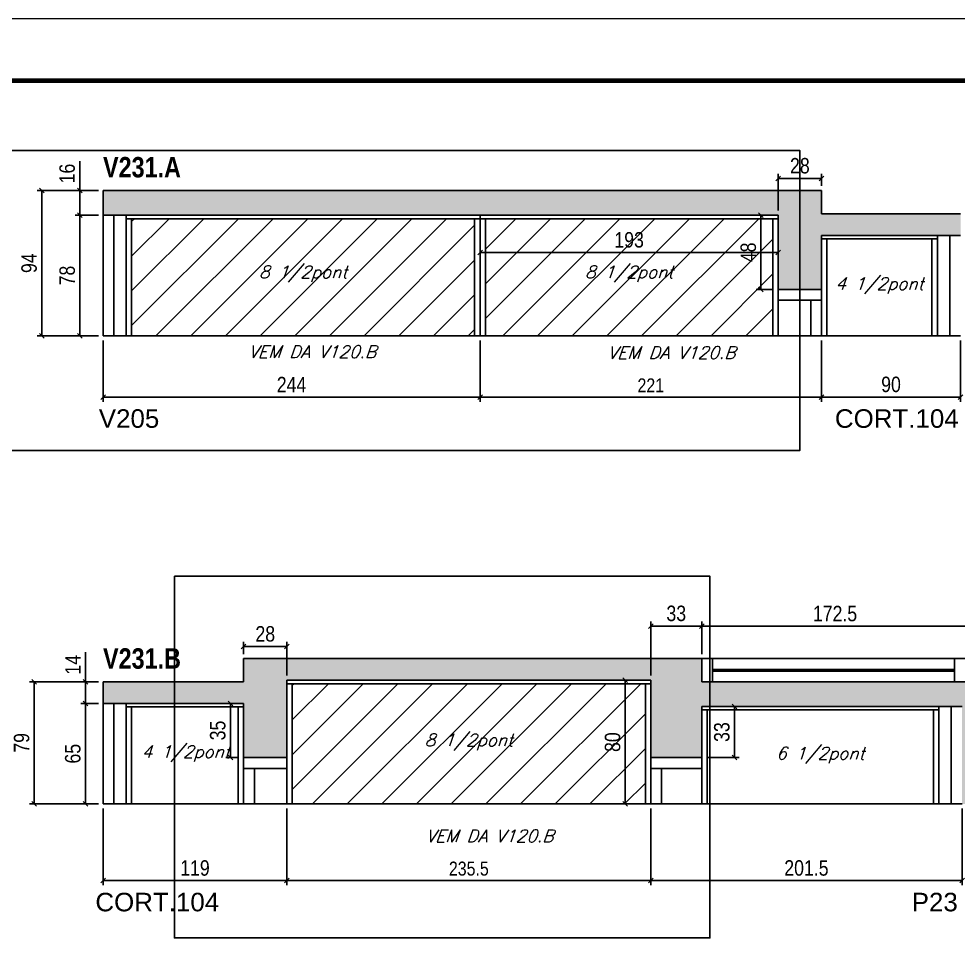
# Model space of a CAD drawing. Extents: x 2603 to 22413, y 1253 to 30260.
# Drawn here: x 4761 to 5369, y 17778 to 18383 of the extents above; entities that cross this region are included whole.
import ezdxf

# ---------------------------------------------------------------- set-up
doc = ezdxf.new("R2010")
doc.units = 0
doc.linetypes.add('DASHED', pattern=[0.75, 0.5, -0.25])
for name, color, linetype in [('5', 5, 'Continuous'), ('COTA', 241, 'Continuous'), ('NOMENCLATURA', 7, 'Continuous'), ('Painéis', 200, 'Continuous'), ('SARR_2.2x7', 40, 'Continuous'), ('SARR_3.5x7', 81, 'Continuous'), ('texto', 7, 'Continuous')]:
    doc.layers.add(name, color=color, linetype=linetype)
for name, color, linetype, lineweight in [('Folhas', 255, 'Continuous', 9), ('Hachura', 251, 'Continuous', 9), ('SARRAFO DE PRESSAO', 251, 'DASHED', 9)]:
    doc.layers.add(name, color=color, linetype=linetype, lineweight=lineweight)
doc.styles.add('COTA TECNICA', font='techl___.ttf', dxfattribs={"height": 10})
doc.styles.add('COTA TECNICA-50', font='techl___.ttf', dxfattribs={"height": 9})
doc.styles.add('Romans', font='romans.shx')
doc.styles.get("Standard").update_dxf_attribs({"font": 'arial.ttf'})
doc.styles.add('TECNICA', font='techb___.ttf', dxfattribs={"height": 10})
doc.dimstyles.new('COTA PAINEL-50', dxfattribs={"dimtxt": 9, "dimasz": 3, "dimexe": 3, "dimexo": 3, "dimgap": 3, "dimtad": 1, "dimdec": 1, "dimzin": 12, "dimdsep": 46, "dimtxsty": 'COTA TECNICA-50', "dimblk1": 'OBLIQUE', "dimblk2": 'OBLIQUE', "dimsah": 1, "dimcen": 0.9, "dimclrd": 4, "dimclre": 4, "dimclrt": 240, "dimadec": 1, "dimazin": 3, "dimtfac": 1, "dimtdec": 1, "dimtmove": 0, "dimatfit": 3, "dimfxl": 1, "dimtolj": 1, "dimtzin": 12, "dimarcsym": 0})
doc.dimstyles.new('PAINEL', dxfattribs={"dimtxt": 10, "dimasz": 3, "dimexe": 3, "dimexo": 3, "dimgap": 3, "dimtad": 1, "dimdec": 1, "dimzin": 12, "dimdsep": 46, "dimtxsty": 'COTA TECNICA', "dimblk1": 'OBLIQUE', "dimblk2": 'OBLIQUE', "dimsah": 1, "dimcen": 0.9, "dimclrd": 4, "dimclre": 4, "dimclrt": 240, "dimadec": 1, "dimazin": 3, "dimtfac": 1, "dimtdec": 1, "dimtmove": 0, "dimatfit": 3, "dimfxl": 1, "dimtolj": 1, "dimtzin": 12, "dimarcsym": 0})

# ---------------------------------------------------------------- blocks, each defined once
blk = doc.blocks.new('9999999999')
at = {"layer": 'Folhas'}
blk.add_lwpolyline([(98138.98, 34190.21), (99623.98, 34190.21), (99623.98, 35240.21), (98138.98, 35240.21)], close=True, dxfattribs=at)
at = {"layer": 'Folhas', "color": 30, "const_width": 3}
blk.add_lwpolyline([(98213.98, 34230.21), (99583.98, 34230.21), (99583.98, 35200.21), (98213.98, 35200.21)], close=True, dxfattribs=at)
blk = doc.blocks.new('_Oblique')
at = {"color": 0, "linetype": 'ByBlock', "lineweight": -2}
blk.add_line((-0.5, -0.5), (0.5, 0.5), dxfattribs=at)
blk = doc.blocks.new('*D364')
at = {"layer": 'COTA', "color": 4, "linetype": 'ByBlock', "lineweight": -2, "transparency": 16777216}
for p, q in [((5059.19, 18175.3), (5059.19, 18135.69)), ((5280.19, 18175.3), (5280.19, 18135.69)), ((5059.19, 18138.69), (5280.19, 18138.69))]:
    blk.add_line(p, q, dxfattribs=at)
at = {"layer": 'Defpoints', "color": 0, "linetype": 'ByBlock', "transparency": 16777216}
for p in [(5059.19, 18178.3), (5280.19, 18178.3), (5280.19, 18138.69)]:
    blk.add_point(p, dxfattribs=at)
at = {"layer": 'COTA', "color": 4, "linetype": 'ByBlock', "lineweight": -2, "transparency": 16777216, "xscale": 3, "yscale": 3, "zscale": 3, "rotation": 180}
blk.add_blockref('_Oblique', (5059.19, 18138.69), dxfattribs=at)
at = {"layer": 'COTA', "color": 4, "linetype": 'ByBlock', "lineweight": -2, "transparency": 16777216, "xscale": 3, "yscale": 3, "zscale": 3}
blk.add_blockref('_Oblique', (5280.19, 18138.69), dxfattribs=at)
at = {"layer": 'COTA', "color": 240, "linetype": 'ByBlock', "transparency": 16777216, "insert": (5169.69, 18146.24), "char_height": 9, "attachment_point": 5, "style": 'COTA TECNICA-50'}
blk.add_mtext('\\A1;221', dxfattribs=at)
blk = doc.blocks.new('*D2069')
at = {"layer": 'COTA', "color": 4, "linetype": 'ByBlock', "lineweight": -2, "transparency": 16777216}
for p, q in [((4815.19, 18175.3), (4815.19, 18135.69)), ((5059.19, 18175.3), (5059.19, 18135.69)), ((5059.19, 18138.69), (4815.19, 18138.69))]:
    blk.add_line(p, q, dxfattribs=at)
at = {"layer": 'Defpoints', "color": 0, "linetype": 'ByBlock', "transparency": 16777216}
for p in [(4815.19, 18178.3), (5059.19, 18178.3), (4815.19, 18138.69)]:
    blk.add_point(p, dxfattribs=at)
at = {"layer": 'COTA', "color": 4, "linetype": 'ByBlock', "lineweight": -2, "transparency": 16777216, "xscale": 3, "yscale": 3, "zscale": 3, "rotation": 180}
blk.add_blockref('_Oblique', (4815.19, 18138.69), dxfattribs=at)
at = {"layer": 'COTA', "color": 4, "linetype": 'ByBlock', "lineweight": -2, "transparency": 16777216, "xscale": 3, "yscale": 3, "zscale": 3}
blk.add_blockref('_Oblique', (5059.19, 18138.69), dxfattribs=at)
at = {"layer": 'COTA', "color": 240, "linetype": 'ByBlock', "transparency": 16777216, "insert": (4937.19, 18146.76), "char_height": 10, "attachment_point": 5, "style": 'COTA TECNICA'}
blk.add_mtext('\\A1;244', dxfattribs=at)
blk = doc.blocks.new('*D2073')
at = {"layer": 'COTA', "color": 4, "linetype": 'ByBlock', "lineweight": -2, "transparency": 16777216}
for p, q in [((5280.19, 18175.3), (5280.19, 18135.69)), ((5370.19, 18175.3), (5370.19, 18135.69)), ((5280.19, 18138.69), (5370.19, 18138.69))]:
    blk.add_line(p, q, dxfattribs=at)
at = {"layer": 'Defpoints', "color": 0, "linetype": 'ByBlock', "transparency": 16777216}
for p in [(5280.19, 18178.3), (5370.19, 18178.3), (5370.19, 18138.69)]:
    blk.add_point(p, dxfattribs=at)
at = {"layer": 'COTA', "color": 4, "linetype": 'ByBlock', "lineweight": -2, "transparency": 16777216, "xscale": 3, "yscale": 3, "zscale": 3, "rotation": 180}
blk.add_blockref('_Oblique', (5280.19, 18138.69), dxfattribs=at)
at = {"layer": 'COTA', "color": 4, "linetype": 'ByBlock', "lineweight": -2, "transparency": 16777216, "xscale": 3, "yscale": 3, "zscale": 3}
blk.add_blockref('_Oblique', (5370.19, 18138.69), dxfattribs=at)
at = {"layer": 'COTA', "color": 240, "linetype": 'ByBlock', "transparency": 16777216, "insert": (5325.19, 18146.82), "char_height": 10, "attachment_point": 5, "style": 'COTA TECNICA'}
blk.add_mtext('\\A1;90', dxfattribs=at)
blk = doc.blocks.new('*D2074')
at = {"layer": 'COTA', "color": 4, "linetype": 'ByBlock', "lineweight": -2, "transparency": 16777216}
for p, q in [((5252.19, 18259.3), (5252.19, 18283.19)), ((5280.19, 18275.3), (5280.19, 18283.19)), ((5252.19, 18280.19), (5280.19, 18280.19))]:
    blk.add_line(p, q, dxfattribs=at)
at = {"layer": 'Defpoints', "color": 0, "linetype": 'ByBlock', "transparency": 16777216}
for p in [(5280.19, 18280.19), (5280.19, 18272.3), (5252.19, 18256.3)]:
    blk.add_point(p, dxfattribs=at)
at = {"layer": 'COTA', "color": 4, "linetype": 'ByBlock', "lineweight": -2, "transparency": 16777216, "xscale": 3, "yscale": 3, "zscale": 3, "rotation": 180}
blk.add_blockref('_Oblique', (5252.19, 18280.19), dxfattribs=at)
at = {"layer": 'COTA', "color": 4, "linetype": 'ByBlock', "lineweight": -2, "transparency": 16777216, "xscale": 3, "yscale": 3, "zscale": 3}
blk.add_blockref('_Oblique', (5280.19, 18280.19), dxfattribs=at)
at = {"layer": 'COTA', "color": 240, "linetype": 'ByBlock', "transparency": 16777216, "insert": (5266.19, 18288.29), "char_height": 10, "attachment_point": 5, "style": 'COTA TECNICA'}
blk.add_mtext('\\A1;28', dxfattribs=at)
blk = doc.blocks.new('*D2075')
at = {"layer": 'COTA', "color": 4, "linetype": 'ByBlock', "lineweight": -2, "transparency": 16777216}
for p, q in [((5249.19, 18256.3), (5237.94, 18256.3)), ((5240.94, 18208.3), (5240.94, 18256.3)), ((5249.19, 18208.3), (5237.94, 18208.3))]:
    blk.add_line(p, q, dxfattribs=at)
at = {"layer": 'Defpoints', "color": 0, "linetype": 'ByBlock', "transparency": 16777216}
for p in [(5240.94, 18256.3), (5252.19, 18256.3), (5252.19, 18208.3)]:
    blk.add_point(p, dxfattribs=at)
at = {"layer": 'COTA', "color": 4, "linetype": 'ByBlock', "lineweight": -2, "transparency": 16777216, "xscale": 3, "yscale": 3, "zscale": 3}
for p, rotation in [((5240.94, 18256.3), 90), ((5240.94, 18208.3), 270)]:
    blk.add_blockref('_Oblique', p, dxfattribs=dict(at, rotation=rotation))
at = {"layer": 'COTA', "color": 240, "linetype": 'ByBlock', "transparency": 16777216, "insert": (5232.85, 18232.3), "char_height": 10, "attachment_point": 5, "rotation": 90, "style": 'COTA TECNICA'}
blk.add_mtext('\\A1;48', dxfattribs=at)
blk = doc.blocks.new('*D365')
at = {"layer": 'COTA', "color": 4, "linetype": 'ByBlock', "lineweight": -2, "transparency": 16777216}
for p, q in [((4934.19, 17872.44), (4934.19, 17822.85)), ((5169.69, 17872.44), (5169.69, 17822.85)), ((5169.69, 17825.85), (4934.19, 17825.85))]:
    blk.add_line(p, q, dxfattribs=at)
at = {"layer": 'Defpoints', "color": 0, "linetype": 'ByBlock', "transparency": 16777216}
for p in [(4934.19, 17875.44), (5169.69, 17875.44), (4934.19, 17825.85)]:
    blk.add_point(p, dxfattribs=at)
at = {"layer": 'COTA', "color": 4, "linetype": 'ByBlock', "lineweight": -2, "transparency": 16777216, "xscale": 3, "yscale": 3, "zscale": 3, "rotation": 180}
blk.add_blockref('_Oblique', (4934.19, 17825.85), dxfattribs=at)
at = {"layer": 'COTA', "color": 4, "linetype": 'ByBlock', "lineweight": -2, "transparency": 16777216, "xscale": 3, "yscale": 3, "zscale": 3}
blk.add_blockref('_Oblique', (5169.69, 17825.85), dxfattribs=at)
at = {"layer": 'COTA', "color": 240, "linetype": 'ByBlock', "transparency": 16777216, "insert": (5051.94, 17833.55), "char_height": 9, "attachment_point": 5, "style": 'COTA TECNICA-50'}
blk.add_mtext('\\A1;235.5', dxfattribs=at)
blk = doc.blocks.new('*D2076')
at = {"layer": 'COTA', "color": 4, "linetype": 'ByBlock', "lineweight": -2, "transparency": 16777216}
for p, q in [((5169.69, 17872.44), (5169.69, 17822.85)), ((5371.19, 17872.44), (5371.19, 17822.85)), ((5169.69, 17825.85), (5371.19, 17825.85))]:
    blk.add_line(p, q, dxfattribs=at)
at = {"layer": 'Defpoints', "color": 0, "linetype": 'ByBlock', "transparency": 16777216}
for p in [(5169.69, 17875.44), (5371.19, 17875.44), (5371.19, 17825.85)]:
    blk.add_point(p, dxfattribs=at)
at = {"layer": 'COTA', "color": 4, "linetype": 'ByBlock', "lineweight": -2, "transparency": 16777216, "xscale": 3, "yscale": 3, "zscale": 3, "rotation": 180}
blk.add_blockref('_Oblique', (5169.69, 17825.85), dxfattribs=at)
at = {"layer": 'COTA', "color": 4, "linetype": 'ByBlock', "lineweight": -2, "transparency": 16777216, "xscale": 3, "yscale": 3, "zscale": 3}
blk.add_blockref('_Oblique', (5371.19, 17825.85), dxfattribs=at)
at = {"layer": 'COTA', "color": 240, "linetype": 'ByBlock', "transparency": 16777216, "insert": (5270.44, 17833.96), "char_height": 10, "attachment_point": 5, "style": 'COTA TECNICA'}
blk.add_mtext('\\A1;201.5', dxfattribs=at)
blk = doc.blocks.new('*D2077')
at = {"layer": 'COTA', "color": 4, "linetype": 'ByBlock', "lineweight": -2, "transparency": 16777216}
for p, q in [((4812.19, 17940.44), (4800.78, 17940.44)), ((4803.78, 17940.44), (4803.78, 17875.44)), ((4812.19, 17875.44), (4800.78, 17875.44))]:
    blk.add_line(p, q, dxfattribs=at)
at = {"layer": 'Defpoints', "color": 0, "linetype": 'ByBlock', "transparency": 16777216}
for p in [(4815.19, 17940.44), (4803.78, 17875.44), (4815.19, 17875.44)]:
    blk.add_point(p, dxfattribs=at)
at = {"layer": 'COTA', "color": 4, "linetype": 'ByBlock', "lineweight": -2, "transparency": 16777216, "xscale": 3, "yscale": 3, "zscale": 3}
for p, rotation in [((4803.78, 17940.44), 90), ((4803.78, 17875.44), 270)]:
    blk.add_blockref('_Oblique', p, dxfattribs=dict(at, rotation=rotation))
at = {"layer": 'COTA', "color": 240, "linetype": 'ByBlock', "transparency": 16777216, "insert": (4795.67, 17907.94), "char_height": 10, "attachment_point": 5, "rotation": 90, "style": 'COTA TECNICA'}
blk.add_mtext('\\A1;65', dxfattribs=at)
blk = doc.blocks.new('*D2078')
at = {"layer": 'COTA', "color": 4, "linetype": 'ByBlock', "lineweight": -2, "transparency": 16777216}
for p, q in [((4803.78, 17954.44), (4803.78, 17973.56)), ((4812.19, 17954.44), (4800.78, 17954.44)), ((4803.78, 17940.44), (4803.78, 17954.44)), ((4812.19, 17940.44), (4800.78, 17940.44))]:
    blk.add_line(p, q, dxfattribs=at)
at = {"layer": 'Defpoints', "color": 0, "linetype": 'ByBlock', "transparency": 16777216}
for p in [(4803.78, 17954.44), (4815.19, 17954.44), (4815.19, 17940.44)]:
    blk.add_point(p, dxfattribs=at)
at = {"layer": 'COTA', "color": 4, "linetype": 'ByBlock', "lineweight": -2, "transparency": 16777216, "xscale": 3, "yscale": 3, "zscale": 3}
for p, rotation in [((4803.78, 17954.44), 90), ((4803.78, 17940.44), 270)]:
    blk.add_blockref('_Oblique', p, dxfattribs=dict(at, rotation=rotation))
at = {"layer": 'COTA', "color": 240, "linetype": 'ByBlock', "transparency": 16777216, "insert": (4795.71, 17965.5), "char_height": 10, "attachment_point": 5, "rotation": 90, "style": 'COTA TECNICA'}
blk.add_mtext('\\A1;14', dxfattribs=at)
blk = doc.blocks.new('*D2079')
at = {"layer": 'COTA', "color": 4, "linetype": 'ByBlock', "lineweight": -2, "transparency": 16777216}
for p, q in [((4812.19, 17954.44), (4767.64, 17954.44)), ((4770.64, 17875.44), (4770.64, 17954.44)), ((4812.19, 17875.44), (4767.64, 17875.44))]:
    blk.add_line(p, q, dxfattribs=at)
at = {"layer": 'Defpoints', "color": 0, "linetype": 'ByBlock', "transparency": 16777216}
for p in [(4770.64, 17954.44), (4815.19, 17954.44), (4815.19, 17875.44)]:
    blk.add_point(p, dxfattribs=at)
at = {"layer": 'COTA', "color": 4, "linetype": 'ByBlock', "lineweight": -2, "transparency": 16777216, "xscale": 3, "yscale": 3, "zscale": 3}
for p, rotation in [((4770.64, 17954.44), 90), ((4770.64, 17875.44), 270)]:
    blk.add_blockref('_Oblique', p, dxfattribs=dict(at, rotation=rotation))
at = {"layer": 'COTA', "color": 240, "linetype": 'ByBlock', "transparency": 16777216, "insert": (4762.53, 17914.94), "char_height": 10, "attachment_point": 5, "rotation": 90, "style": 'COTA TECNICA'}
blk.add_mtext('\\A1;79', dxfattribs=at)
blk = doc.blocks.new('*D2080')
at = {"layer": 'COTA', "color": 4, "linetype": 'ByBlock', "lineweight": -2, "transparency": 16777216}
for p, q in [((4815.19, 17872.44), (4815.19, 17822.85)), ((4934.19, 17872.44), (4934.19, 17822.85)), ((4934.19, 17825.85), (4815.19, 17825.85))]:
    blk.add_line(p, q, dxfattribs=at)
at = {"layer": 'Defpoints', "color": 0, "linetype": 'ByBlock', "transparency": 16777216}
for p in [(4815.19, 17875.44), (4934.19, 17875.44), (4815.19, 17825.85)]:
    blk.add_point(p, dxfattribs=at)
at = {"layer": 'COTA', "color": 4, "linetype": 'ByBlock', "lineweight": -2, "transparency": 16777216, "xscale": 3, "yscale": 3, "zscale": 3, "rotation": 180}
blk.add_blockref('_Oblique', (4815.19, 17825.85), dxfattribs=at)
at = {"layer": 'COTA', "color": 4, "linetype": 'ByBlock', "lineweight": -2, "transparency": 16777216, "xscale": 3, "yscale": 3, "zscale": 3}
blk.add_blockref('_Oblique', (4934.19, 17825.85), dxfattribs=at)
at = {"layer": 'COTA', "color": 240, "linetype": 'ByBlock', "transparency": 16777216, "insert": (4874.69, 17833.94), "char_height": 10, "attachment_point": 5, "style": 'COTA TECNICA'}
blk.add_mtext('\\A1;119', dxfattribs=at)
blk = doc.blocks.new('*D2177')
at = {"layer": 'COTA', "color": 4, "linetype": 'ByBlock', "lineweight": -2, "transparency": 16777216}
for p, q in [((4906.19, 17972.44), (4906.19, 17980.34)), ((4934.19, 17958.44), (4934.19, 17980.34)), ((4934.19, 17977.34), (4906.19, 17977.34))]:
    blk.add_line(p, q, dxfattribs=at)
at = {"layer": 'Defpoints', "color": 0, "linetype": 'ByBlock', "transparency": 16777216}
for p in [(4906.19, 17977.34), (4906.19, 17969.44), (4934.19, 17955.44)]:
    blk.add_point(p, dxfattribs=at)
at = {"layer": 'COTA', "color": 4, "linetype": 'ByBlock', "lineweight": -2, "transparency": 16777216, "xscale": 3, "yscale": 3, "zscale": 3, "rotation": 180}
blk.add_blockref('_Oblique', (4906.19, 17977.34), dxfattribs=at)
at = {"layer": 'COTA', "color": 4, "linetype": 'ByBlock', "lineweight": -2, "transparency": 16777216, "xscale": 3, "yscale": 3, "zscale": 3}
blk.add_blockref('_Oblique', (4934.19, 17977.34), dxfattribs=at)
at = {"layer": 'COTA', "color": 240, "linetype": 'ByBlock', "transparency": 16777216, "insert": (4920.19, 17985.43), "char_height": 10, "attachment_point": 5, "style": 'COTA TECNICA'}
blk.add_mtext('\\A1;28', dxfattribs=at)
blk = doc.blocks.new('*D2178')
at = {"layer": 'COTA', "color": 4, "linetype": 'ByBlock', "lineweight": -2, "transparency": 16777216}
for p, q in [((4812.19, 18256.3), (4797.12, 18256.3)), ((4800.12, 18256.3), (4800.12, 18178.3)), ((4812.19, 18178.3), (4797.12, 18178.3))]:
    blk.add_line(p, q, dxfattribs=at)
at = {"layer": 'Defpoints', "color": 0, "linetype": 'ByBlock', "transparency": 16777216}
for p in [(4815.19, 18256.3), (4800.12, 18178.3), (4815.19, 18178.3)]:
    blk.add_point(p, dxfattribs=at)
at = {"layer": 'COTA', "color": 4, "linetype": 'ByBlock', "lineweight": -2, "transparency": 16777216, "xscale": 3, "yscale": 3, "zscale": 3}
for p, rotation in [((4800.12, 18256.3), 90), ((4800.12, 18178.3), 270)]:
    blk.add_blockref('_Oblique', p, dxfattribs=dict(at, rotation=rotation))
at = {"layer": 'COTA', "color": 240, "linetype": 'ByBlock', "transparency": 16777216, "insert": (4792.02, 18217.3), "char_height": 10, "attachment_point": 5, "rotation": 90, "style": 'COTA TECNICA'}
blk.add_mtext('\\A1;78', dxfattribs=at)
blk = doc.blocks.new('*D2179')
at = {"layer": 'COTA', "color": 4, "linetype": 'ByBlock', "lineweight": -2, "transparency": 16777216}
for p, q in [((4800.12, 18272.3), (4800.12, 18291.31)), ((4812.19, 18272.3), (4797.12, 18272.3)), ((4800.12, 18256.3), (4800.12, 18272.3)), ((4812.19, 18256.3), (4797.12, 18256.3))]:
    blk.add_line(p, q, dxfattribs=at)
at = {"layer": 'Defpoints', "color": 0, "linetype": 'ByBlock', "transparency": 16777216}
for p in [(4800.12, 18272.3), (4815.19, 18272.3), (4815.19, 18256.3)]:
    blk.add_point(p, dxfattribs=at)
at = {"layer": 'COTA', "color": 4, "linetype": 'ByBlock', "lineweight": -2, "transparency": 16777216, "xscale": 3, "yscale": 3, "zscale": 3}
for p, rotation in [((4800.12, 18272.3), 90), ((4800.12, 18256.3), 270)]:
    blk.add_blockref('_Oblique', p, dxfattribs=dict(at, rotation=rotation))
at = {"layer": 'COTA', "color": 240, "linetype": 'ByBlock', "transparency": 16777216, "insert": (4792.01, 18283.3), "char_height": 10, "attachment_point": 5, "rotation": 90, "style": 'COTA TECNICA'}
blk.add_mtext('\\A1;16', dxfattribs=at)
blk = doc.blocks.new('*D2180')
at = {"layer": 'COTA', "color": 4, "linetype": 'ByBlock', "lineweight": -2, "transparency": 16777216}
for p, q in [((4812.19, 18272.3), (4772.5, 18272.3)), ((4775.5, 18178.3), (4775.5, 18272.3)), ((4812.19, 18178.3), (4772.5, 18178.3))]:
    blk.add_line(p, q, dxfattribs=at)
at = {"layer": 'Defpoints', "color": 0, "linetype": 'ByBlock', "transparency": 16777216}
for p in [(4775.5, 18272.3), (4815.19, 18272.3), (4815.19, 18178.3)]:
    blk.add_point(p, dxfattribs=at)
at = {"layer": 'COTA', "color": 4, "linetype": 'ByBlock', "lineweight": -2, "transparency": 16777216, "xscale": 3, "yscale": 3, "zscale": 3}
for p, rotation in [((4775.5, 18272.3), 90), ((4775.5, 18178.3), 270)]:
    blk.add_blockref('_Oblique', p, dxfattribs=dict(at, rotation=rotation))
at = {"layer": 'COTA', "color": 240, "linetype": 'ByBlock', "transparency": 16777216, "insert": (4767.4, 18225.3), "char_height": 10, "attachment_point": 5, "rotation": 90, "style": 'COTA TECNICA'}
blk.add_mtext('\\A1;94', dxfattribs=at)
blk = doc.blocks.new('*D2181')
at = {"layer": 'COTA', "color": 4, "linetype": 'ByBlock', "lineweight": -2, "transparency": 16777216}
for p, q in [((5202.69, 17972.44), (5202.69, 17993.45)), ((5375.19, 17972.44), (5375.19, 17993.45)), ((5375.19, 17990.45), (5202.69, 17990.45))]:
    blk.add_line(p, q, dxfattribs=at)
at = {"layer": 'Defpoints', "color": 0, "linetype": 'ByBlock', "transparency": 16777216}
for p in [(5202.69, 17990.45), (5202.69, 17969.44), (5375.19, 17969.44)]:
    blk.add_point(p, dxfattribs=at)
at = {"layer": 'COTA', "color": 4, "linetype": 'ByBlock', "lineweight": -2, "transparency": 16777216, "xscale": 3, "yscale": 3, "zscale": 3, "rotation": 180}
blk.add_blockref('_Oblique', (5202.69, 17990.45), dxfattribs=at)
at = {"layer": 'COTA', "color": 4, "linetype": 'ByBlock', "lineweight": -2, "transparency": 16777216, "xscale": 3, "yscale": 3, "zscale": 3}
blk.add_blockref('_Oblique', (5375.19, 17990.45), dxfattribs=at)
at = {"layer": 'COTA', "color": 240, "linetype": 'ByBlock', "transparency": 16777216, "insert": (5288.94, 17998.56), "char_height": 10, "attachment_point": 5, "style": 'COTA TECNICA'}
blk.add_mtext('\\A1;172.5', dxfattribs=at)
blk = doc.blocks.new('*D2183')
at = {"layer": 'COTA', "color": 4, "linetype": 'ByBlock', "lineweight": -2, "transparency": 16777216}
for p, q in [((5169.69, 17958.44), (5169.69, 17993.45)), ((5202.69, 17972.44), (5202.69, 17993.45)), ((5169.69, 17990.45), (5202.69, 17990.45))]:
    blk.add_line(p, q, dxfattribs=at)
at = {"layer": 'Defpoints', "color": 0, "linetype": 'ByBlock', "transparency": 16777216}
for p in [(5202.69, 17990.45), (5202.69, 17969.44), (5169.69, 17955.44)]:
    blk.add_point(p, dxfattribs=at)
at = {"layer": 'COTA', "color": 4, "linetype": 'ByBlock', "lineweight": -2, "transparency": 16777216, "xscale": 3, "yscale": 3, "zscale": 3, "rotation": 180}
blk.add_blockref('_Oblique', (5169.69, 17990.45), dxfattribs=at)
at = {"layer": 'COTA', "color": 4, "linetype": 'ByBlock', "lineweight": -2, "transparency": 16777216, "xscale": 3, "yscale": 3, "zscale": 3}
blk.add_blockref('_Oblique', (5202.69, 17990.45), dxfattribs=at)
at = {"layer": 'COTA', "color": 240, "linetype": 'ByBlock', "transparency": 16777216, "insert": (5186.19, 17998.67), "char_height": 10, "attachment_point": 5, "style": 'COTA TECNICA'}
blk.add_mtext('\\A1;33', dxfattribs=at)
blk = doc.blocks.new('*D2184')
at = {"layer": 'COTA', "color": 4, "linetype": 'ByBlock', "lineweight": -2, "transparency": 16777216}
for p, q in [((5205.69, 17938.44), (5226.93, 17938.44)), ((5223.93, 17905.44), (5223.93, 17938.44)), ((5205.69, 17905.44), (5226.93, 17905.44))]:
    blk.add_line(p, q, dxfattribs=at)
at = {"layer": 'Defpoints', "color": 0, "linetype": 'ByBlock', "transparency": 16777216}
for p in [(5202.69, 17938.44), (5223.93, 17938.44), (5202.69, 17905.44)]:
    blk.add_point(p, dxfattribs=at)
at = {"layer": 'COTA', "color": 4, "linetype": 'ByBlock', "lineweight": -2, "transparency": 16777216, "xscale": 3, "yscale": 3, "zscale": 3}
for p, rotation in [((5223.93, 17938.44), 90), ((5223.93, 17905.44), 270)]:
    blk.add_blockref('_Oblique', p, dxfattribs=dict(at, rotation=rotation))
at = {"layer": 'COTA', "color": 240, "linetype": 'ByBlock', "transparency": 16777216, "insert": (5215.71, 17921.94), "char_height": 10, "attachment_point": 5, "rotation": 90, "style": 'COTA TECNICA'}
blk.add_mtext('\\A1;33', dxfattribs=at)
blk = doc.blocks.new('*D2189')
at = {"layer": 'COTA', "color": 4, "linetype": 'ByBlock', "lineweight": -2, "transparency": 16777216}
for p, q in [((5166.69, 17955.44), (5150.14, 17955.44)), ((5153.14, 17955.44), (5153.14, 17875.44)), ((5166.69, 17875.44), (5150.14, 17875.44))]:
    blk.add_line(p, q, dxfattribs=at)
at = {"layer": 'Defpoints', "color": 0, "linetype": 'ByBlock', "transparency": 16777216}
for p in [(5169.69, 17955.44), (5153.14, 17875.44), (5169.69, 17875.44)]:
    blk.add_point(p, dxfattribs=at)
at = {"layer": 'COTA', "color": 4, "linetype": 'ByBlock', "lineweight": -2, "transparency": 16777216, "xscale": 3, "yscale": 3, "zscale": 3}
for p, rotation in [((5153.14, 17955.44), 90), ((5153.14, 17875.44), 270)]:
    blk.add_blockref('_Oblique', p, dxfattribs=dict(at, rotation=rotation))
at = {"layer": 'COTA', "color": 240, "linetype": 'ByBlock', "transparency": 16777216, "insert": (5145.01, 17915.44), "char_height": 10, "attachment_point": 5, "rotation": 90, "style": 'COTA TECNICA'}
blk.add_mtext('\\A1;80', dxfattribs=at)
blk = doc.blocks.new('*D1532')
at = {"layer": 'COTA', "color": 4, "linetype": 'ByBlock', "lineweight": -2, "transparency": 16777216}
for p, q in [((4903.19, 17940.44), (4894.68, 17940.44)), ((4897.68, 17905.44), (4897.68, 17940.44)), ((4903.19, 17905.44), (4894.68, 17905.44))]:
    blk.add_line(p, q, dxfattribs=at)
at = {"layer": 'Defpoints', "color": 0, "linetype": 'ByBlock', "transparency": 16777216}
for p in [(4897.68, 17940.44), (4906.19, 17940.44), (4906.19, 17905.44)]:
    blk.add_point(p, dxfattribs=at)
at = {"layer": 'COTA', "color": 4, "linetype": 'ByBlock', "lineweight": -2, "transparency": 16777216, "xscale": 3, "yscale": 3, "zscale": 3}
for p, rotation in [((4897.68, 17940.44), 90), ((4897.68, 17905.44), 270)]:
    blk.add_blockref('_Oblique', p, dxfattribs=dict(at, rotation=rotation))
at = {"layer": 'COTA', "color": 240, "linetype": 'ByBlock', "transparency": 16777216, "insert": (4889.47, 17922.94), "char_height": 10, "attachment_point": 5, "rotation": 90, "style": 'COTA TECNICA'}
blk.add_mtext('\\A1;35', dxfattribs=at)
blk = doc.blocks.new('*D3273')
at = {"layer": 'COTA', "color": 4, "lineweight": -2, "transparency": 16777216}
for p, q in [((5059.19, 18251.1), (5059.19, 18229.12)), ((5252.19, 18251.1), (5252.19, 18229.12)), ((5059.19, 18232.12), (5252.19, 18232.12))]:
    blk.add_line(p, q, dxfattribs=at)
at = {"layer": 'Defpoints', "color": 0, "transparency": 16777216}
for p in [(5059.19, 18254.1), (5252.19, 18254.1), (5252.19, 18232.12)]:
    blk.add_point(p, dxfattribs=at)
at = {"layer": 'COTA', "color": 4, "lineweight": -2, "transparency": 16777216, "xscale": 3, "yscale": 3, "zscale": 3, "rotation": 180}
blk.add_blockref('_Oblique', (5059.19, 18232.12), dxfattribs=at)
at = {"layer": 'COTA', "color": 4, "lineweight": -2, "transparency": 16777216, "xscale": 3, "yscale": 3, "zscale": 3}
blk.add_blockref('_Oblique', (5252.19, 18232.12), dxfattribs=at)
at = {"layer": 'COTA', "color": 240, "transparency": 16777216, "insert": (5155.69, 18240.36), "char_height": 10, "attachment_point": 5, "style": 'COTA TECNICA'}
blk.add_mtext('\\A1;193', dxfattribs=at)

msp = doc.modelspace()

# ---------------------------------------------------------------- hatches: boundary and pattern name
at = {"layer": 'COTA', "linetype": 'ByBlock'}
h = msp.add_hatch(dxfattribs=at)
h.set_pattern_fill('AR-CONC', color=256, scale=0.03)
h.set_pattern_definition([(50, (-126439.7963, -5371.0305), (5.46554007, -0.47817257), [0.5715, -6.2865]), (355, (-126439.7963, -5371.0305), (-1.05730264, 5.73170536), [0.4572, -5.02921753]), (100.4514447, (-126439.341, -5371.0704), (4.40823741, 5.25353256), [0.48570026, -5.34270734]), (46.1842, (-126439.796, -5369.5065), (8.13237123, -1.26126984), [0.85725, -9.42975]), (96.6355576, (-126439.1186, -5369.612), (7.122124, 7.42278374), [0.7285507, -8.01406824]), (351.184151, (-126439.796, -5369.5065), (7.122124, 7.42278374), [0.685799, -7.54379196]), (21, (-126439.0343, -5369.8875), (4.54843174, -3.06795595), [0.5715, -6.2865]), (326, (-126439.0343, -5369.8875), (1.85406085, 5.52563898), [0.4572, -5.0292]), (71.451445, (-126438.655, -5370.143), (6.40249258, 2.45768307), [0.48570026, -5.34269813]), (37.5, (-126439.7963, -5371.0305), (0.092658098, 2.536651166), [0, -4.96824, 0, -5.1054, 0, -5.04825]), (7.5, (-126439.7963, -5371.0305), (2.004589875, 3.005417245), [0, -2.91084, 0, -4.85394, 0, -1.92405]), (327.5, (-126441.4955, -5371.0305), (4.067717855, -0.17186232), [0, -1.905, 0, -5.9436, 0, -7.8867]), (317.5, (-126442.2575, -5371.0305), (4.44387544, 0.76279473), [0, -2.4765, 0, -3.94716, 0, -5.6007])])
h.paths.add_polyline_path([(5252.19, 18208.3), (5280.19, 18208.3), (5280.19, 18243.3), (5370.19, 18243.3), (5370.19, 18257.3), (5280.19, 18257.3), (5280.19, 18272.3), (4815.19, 18272.3), (4815.19, 18256.3), (5252.19, 18256.3)])
h = msp.add_hatch(dxfattribs=at)
h.set_pattern_fill('AR-CONC', color=256, scale=0.03)
h.set_pattern_definition([(50, (-126369.5517, -5420.597), (5.46554007, -0.47817257), [0.5715, -6.2865]), (355, (-126369.552, -5420.597), (-1.05730264, 5.73170536), [0.4572, -5.02921753]), (100.4514447, (-126369.096, -5420.637), (4.40823741, 5.25353256), [0.48570026, -5.34270734]), (46.1842, (-126369.552, -5419.073), (8.13237123, -1.26126984), [0.85725, -9.42975]), (96.6355576, (-126368.874, -5419.178), (7.122124, 7.42278374), [0.7285507, -8.01406824]), (351.184151, (-126369.552, -5419.073), (7.122124, 7.42278374), [0.685799, -7.54379196]), (21, (-126368.7897, -5419.454), (4.54843174, -3.06795595), [0.5715, -6.2865]), (326, (-126368.79, -5419.454), (1.85406085, 5.52563898), [0.4572, -5.0292]), (71.451445, (-126368.4107, -5419.71), (6.40249258, 2.45768307), [0.48570026, -5.34269813]), (37.5, (-126369.5517, -5420.5972), (0.092658098, 2.536651166), [0, -4.96824, 0, -5.1054, 0, -5.04825]), (7.5, (-126369.5517, -5420.5972), (2.004589875, 3.005417245), [0, -2.91084, 0, -4.85394, 0, -1.92405]), (327.5, (-126371.251, -5420.5972), (4.067717855, -0.17186232), [0, -1.905, 0, -5.9436, 0, -7.8867]), (317.5, (-126372.013, -5420.5972), (4.44387544, 0.76279473), [0, -2.4765, 0, -3.94716, 0, -5.6007])])
h.paths.add_polyline_path([(5169.69, 17905.44), (5202.69, 17905.44), (5202.69, 17938.44), (5371.19, 17938.44), (5371.19, 17875.44), (5375.19, 17875.44), (5375.19, 17954.44), (5202.69, 17954.44), (5202.69, 17969.44), (4906.19, 17969.44), (4906.19, 17954.44), (4815.19, 17954.44), (4815.19, 17940.44), (4906.19, 17940.44), (4906.19, 17905.44), (4934.19, 17905.44), (4934.19, 17955.44), (5169.69, 17955.44)])
at = {"layer": 'Hachura', "linetype": 'ByBlock'}
h = msp.add_hatch(dxfattribs=at)
h.set_pattern_fill('ANSI31', color=256, scale=5)
h.set_pattern_definition([(45, (-126418.031, -5371.03), (-11.2253202, 11.2253202), [])])
h.paths.add_polyline_path([(4833.69, 18254.1), (4833.69, 18178.3), (5055.69, 18178.3), (5055.69, 18254.1)])
h.paths.add_polyline_path([(5062.69, 18178.3), (5248.69, 18178.3), (5248.69, 18254.1), (5062.69, 18254.1)])
h.paths.add_polyline_path([(5166.19, 17875.44), (5166.19, 17953.24), (4937.69, 17953.24), (4937.69, 17875.44)])

# ---------------------------------------------------------------- linework, layer by layer
at = {"layer": 'COTA', "linetype": 'ByBlock'}
for p, q in [((4815.19, 18272.3), (4815.19, 18256.3)), ((4815.19, 18272.3), (5280.19, 18272.3)), ((5280.19, 18272.3), (5280.19, 18257.3)), ((5280.19, 18257.3), (5370.19, 18257.3)), ((5252.19, 18208.3), (5252.19, 18178.3)), ((5202.69, 17969.44), (4906.19, 17969.44)), ((4906.19, 17969.44), (4906.19, 17954.44)), ((4906.19, 17954.44), (4815.19, 17954.44)), ((4815.19, 17940.44), (4815.19, 17954.44)), ((4906.19, 17905.44), (4906.19, 17875.44)), ((5202.69, 17905.44), (5202.69, 17875.44))]:
    msp.add_line(p, q, dxfattribs=at)
at = {"layer": 'COTA'}
for points in [[(4726.83, 18298.17), (5266.19, 18298.17), (5266.19, 18104.18), (4726.83, 18104.18)], [(4861.42, 18022.72), (5208, 18022.72), (5208, 17788.71), (4861.42, 17788.71)]]:
    msp.add_lwpolyline(points, close=True, dxfattribs=at)
at = {"layer": 'Painéis', "linetype": 'Continuous'}
for p, q in [((4815.19, 18178.3), (4815.19, 18256.3)), ((4815.19, 18256.3), (5252.19, 18256.3)), ((5059.19, 18178.3), (5059.19, 18256.3)), ((5252.19, 18208.3), (5252.19, 18256.3)), ((5280.19, 18178.3), (5280.19, 18243.3)), ((5280.19, 18243.3), (5370.19, 18243.3)), ((5252.19, 18208.3), (5280.19, 18208.3)), ((5370.19, 18178.3), (4815.19, 18178.3)), ((5375.19, 17969.44), (5202.69, 17969.44)), ((5202.69, 17954.44), (5202.69, 17969.44)), ((5169.69, 17955.44), (4934.19, 17955.44)), ((4934.19, 17905.44), (4934.19, 17955.44)), ((5169.69, 17875.44), (5169.69, 17955.44)), ((5375.19, 17954.44), (5202.69, 17954.44)), ((4906.19, 17940.44), (4815.19, 17940.44)), ((4815.19, 17875.44), (4815.19, 17940.44)), ((4906.19, 17905.44), (4906.19, 17940.44)), ((5371.19, 17938.44), (5202.69, 17938.44)), ((5202.69, 17905.44), (5202.69, 17938.44)), ((4934.19, 17905.44), (4906.19, 17905.44)), ((4934.19, 17905.44), (4934.19, 17875.44)), ((5202.69, 17905.44), (5169.69, 17905.44)), ((4815.19, 17875.44), (5371.19, 17875.44))]:
    msp.add_line(p, q, dxfattribs=at)
at = {"layer": 'SARR_2.2x7', "linetype": 'Continuous'}
for p, q in [((4822.19, 18256.3), (4822.19, 18178.3)), ((4830.19, 18254.1), (5059.19, 18254.1)), ((5059.19, 18254.1), (5252.19, 18254.1)), ((5280.19, 18241.1), (5355.19, 18241.1)), ((5363.19, 18243.3), (5363.19, 18178.3)), ((5252.19, 18201.3), (5280.19, 18201.3)), ((5273.19, 18178.3), (5273.19, 18201.3)), ((5209.69, 17954.44), (5209.69, 17969.44)), ((5366.19, 17954.44), (5366.19, 17969.44)), ((5366.19, 17962.44), (5209.69, 17962.44)), ((5366.19, 17961.44), (5209.69, 17961.44)), ((5169.69, 17953.24), (4934.19, 17953.24)), ((4822.19, 17940.44), (4822.19, 17875.44)), ((4906.19, 17938.24), (4830.19, 17938.24)), ((5356.19, 17936.24), (5202.69, 17936.24)), ((5364.19, 17938.44), (5364.19, 17875.44)), ((4934.19, 17898.44), (4906.19, 17898.44)), ((4913.19, 17875.44), (4913.19, 17898.44)), ((5202.69, 17898.44), (5169.69, 17898.44)), ((5176.69, 17875.44), (5176.69, 17898.44))]:
    msp.add_line(p, q, dxfattribs=at)
at = {"layer": 'SARR_3.5x7'}
for p, q in [((4830.19, 18256.3), (4830.19, 18178.3)), ((4833.69, 18254.1), (4833.69, 18178.3)), ((5055.69, 18254.1), (5055.69, 18178.3)), ((5062.69, 18254.1), (5062.69, 18178.3)), ((5248.69, 18254.1), (5248.69, 18178.3)), ((5283.69, 18241.1), (5283.69, 18178.3)), ((5351.69, 18241.1), (5351.69, 18178.3)), ((5355.19, 18243.3), (5355.19, 18178.3)), ((4937.69, 17953.24), (4937.69, 17875.44)), ((5166.19, 17953.24), (5166.19, 17875.44)), ((4830.19, 17940.44), (4830.19, 17875.44)), ((4833.69, 17938.24), (4833.69, 17875.44)), ((4902.69, 17938.24), (4902.69, 17875.44)), ((5206.19, 17936.24), (5206.19, 17875.44)), ((5352.69, 17936.24), (5352.69, 17875.44)), ((5356.19, 17938.44), (5356.19, 17875.44))]:
    msp.add_line(p, q, dxfattribs=at)

# ---------------------------------------------------------------- block references
at = {"layer": 'SARRAFO DE PRESSAO', "color": 6, "linetype": 'ByBlock'}
msp.add_blockref('9999999999', (-93951.01, -16856.78), dxfattribs=at)

# ---------------------------------------------------------------- texts
at = {"layer": '5', "linetype": 'Continuous'}
for s, rotation, p in [('V205', 359.99996, (4812.45, 18118.79)), ('CORT.104', 359.99996, (5288.86, 18118.79)), ('CORT.104', 0.00004, (4810.24, 17805.95)), ('P23', 0.00004, (5338.58, 17805.95))]:
    msp.add_text(s, height=12, rotation=rotation, dxfattribs=at).set_placement(p)
at = {"layer": 'NOMENCLATURA', "style": 'TECNICA'}
for s, p in [('V231.A', (4815.19, 18280.81)), ('V231.B', (4815.19, 17962.96))]:
    msp.add_text(s, height=13.2, dxfattribs=at).set_placement(p)
at = {"layer": 'texto', "color": 2, "char_height": 8, "attachment_point": 5, "style": 'Romans'}
for s, insert in [('{\\Q19;\\C256;8 1/2pont}', (4944.69, 18218.3)), ('{\\Q19;\\C256;8 1/2pont}', (5155.69, 18218.3)), ('{\\Q19;\\C256;4 1/2pont}', (5317.69, 18210.8)), ('{\\Q19;\\C256;VEM DA V120.B}', (4950.53, 18167.98)), ('{\\Q19;\\C256;VEM DA V120.B}', (5183.03, 18167.46)), ('{\\Q19;\\C256;8 1/2pont}', (5051.94, 17915.44)), ('{\\Q19;\\C256;4 1/2pont}', (4868.69, 17907.94)), ('{\\Q19;\\C256;6 1/2pont}', (5279.44, 17906.94)), ('{\\Q19;\\C256;VEM DA V120.B}', (5065.28, 17854.76))]:
    msp.add_mtext(s, dxfattribs=dict(at, insert=insert))

# ---------------------------------------------------------------- dimensions: what is measured, and where the dimension line sits
at = {"layer": 'COTA', "linetype": 'ByBlock'}
for base, p1, p2, picture, middle in [((5280.19, 18280.19), (5252.19, 18256.3), (5280.19, 18272.3), '*D2074', (5266.19, 18288.29)), ((5370.19, 18138.69), (5280.19, 18178.3), (5370.19, 18178.3), '*D2073', (5325.19, 18146.82)), ((5202.69, 17990.45), (5169.69, 17955.44), (5202.69, 17969.44), '*D2183', (5186.19, 17998.67)), ((5202.69, 17990.45), (5375.19, 17969.44), (5202.69, 17969.44), '*D2181', (5288.94, 17998.56)), ((5371.19, 17825.85), (5169.69, 17875.44), (5371.19, 17875.44), '*D2076', (5270.44, 17833.96))]:
    dim = msp.add_linear_dim(base=base, p1=p1, p2=p2, dimstyle='PAINEL', dxfattribs=at)
    dim.commit()
    dim.dimension.update_dxf_attribs({"geometry": picture, "text_midpoint": middle})
for base, p1, p2, angle, picture, middle in [((4800.12, 18272.3), (4815.19, 18256.3), (4815.19, 18272.3), 90, '*D2179', (4792.01, 18283.3)), ((4775.5, 18272.3), (4815.19, 18178.3), (4815.19, 18272.3), 90, '*D2180', (4767.4, 18225.3)), ((4800.12, 18178.3), (4815.19, 18256.3), (4815.19, 18178.3), 90, '*D2178', (4792.02, 18217.3)), ((5240.94, 18256.3), (5252.19, 18208.3), (5252.19, 18256.3), 90, '*D2075', (5232.85, 18232.3)), ((4815.19, 18138.69), (5059.19, 18178.3), (4815.19, 18178.3), 180, '*D2069', (4937.19, 18146.76)), ((4906.19, 17977.34), (4934.19, 17955.44), (4906.19, 17969.44), 180, '*D2177', (4920.19, 17985.43)), ((4803.78, 17954.44), (4815.19, 17940.44), (4815.19, 17954.44), 90, '*D2078', (4795.71, 17965.5)), ((4770.64, 17954.44), (4815.19, 17875.44), (4815.19, 17954.44), 90, '*D2079', (4762.53, 17914.94)), ((5153.14, 17875.44), (5169.69, 17955.44), (5169.69, 17875.44), 90, '*D2189', (5145.01, 17915.44)), ((4803.78, 17875.44), (4815.19, 17940.44), (4815.19, 17875.44), 90, '*D2077', (4795.67, 17907.94)), ((4897.68, 17940.44), (4906.19, 17905.44), (4906.19, 17940.44), 90, '*D1532', (4889.47, 17922.94)), ((5223.93, 17938.44), (5202.69, 17905.44), (5202.69, 17938.44), 90, '*D2184', (5215.71, 17921.94)), ((4815.19, 17825.85), (4934.19, 17875.44), (4815.19, 17875.44), 180, '*D2080', (4874.69, 17833.94))]:
    dim = msp.add_linear_dim(base=base, p1=p1, p2=p2, angle=angle, dimstyle='PAINEL', dxfattribs=at)
    dim.commit()
    dim.dimension.update_dxf_attribs({"geometry": picture, "text_midpoint": middle})
at = {"layer": 'COTA'}
dim = msp.add_linear_dim(base=(5252.19, 18232.12), p1=(5059.19, 18254.1), p2=(5252.19, 18254.1), dimstyle='PAINEL', dxfattribs=at)
dim.commit()
dim.dimension.update_dxf_attribs({"geometry": '*D3273', "text_midpoint": (5155.69, 18240.36)})
at = {"layer": 'COTA', "linetype": 'ByBlock'}
dim = msp.add_linear_dim(base=(5280.19, 18138.69), p1=(5059.19, 18178.3), p2=(5280.19, 18178.3), angle=180, dimstyle='COTA PAINEL-50', override={"dimarcsym": 1}, dxfattribs=at)
dim.commit()
dim.dimension.update_dxf_attribs({"geometry": '*D364', "text_midpoint": (5169.69, 18146.24)})
dim = msp.add_linear_dim(base=(4934.19, 17825.85), p1=(5169.69, 17875.44), p2=(4934.19, 17875.44), dimstyle='COTA PAINEL-50', override={"dimarcsym": 1}, dxfattribs=at)
dim.commit()
dim.dimension.update_dxf_attribs({"geometry": '*D365', "text_midpoint": (5051.94, 17833.55)})

doc.saveas('drawing.dxf')
